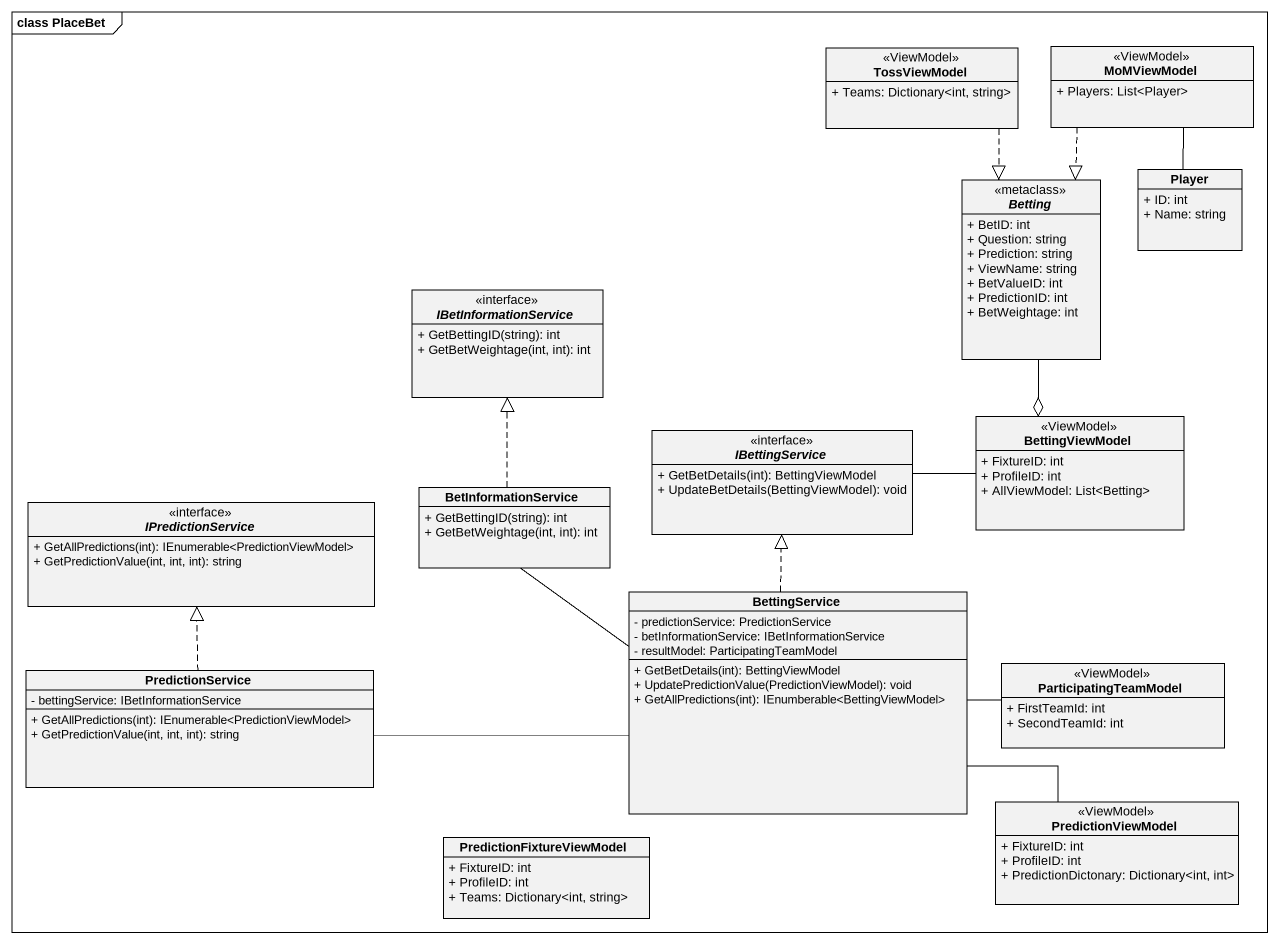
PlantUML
@startuml
mainframe class PlaceBet
hide circle
hide empty members
skinparam classAttributeIconSize 0
class TossViewModel <<ViewModel>> {
  + Teams: Dictionary<int, string>
}
class MoMViewModel <<ViewModel>> {
  + Players: List<Player>
}
interface Betting <<metaclass>> {
  + BetID: int
  + Question: string
  + Prediction: string
  + ViewName: string
  + BetValueID: int
  + PredictionID: int
  + BetWeightage: int
}
class Player {
  + ID: int
  + Name: string
}
interface IBetInformationService <<interface>> {
  + GetBettingID(string): int
  + GetBetWeightage(int, int): int
}
class BettingViewModel <<ViewModel>> {
  + FixtureID: int
  + ProfileID: int
  + AllViewModel: List<Betting>
}
interface IBettingService <<interface>> {
  + GetBetDetails(int): BettingViewModel
  + UpdateBetDetails(BettingViewModel): void
}
interface IPredictionService <<interface>> {
  + GetAllPredictions(int): IEnumerable<PredictionViewModel>
  + GetPredictionValue(int, int, int): string
}
class BetInformationService {
  + GetBettingID(string): int
  + GetBetWeightage(int, int): int
}
class BettingService {
  - predictionService: PredictionService
  - betInformationService: IBetInformationService
  - resultModel: ParticipatingTeamModel
  + GetBetDetails(int): BettingViewModel
  + UpdatePredictionValue(PredictionViewModel): void
  + GetAllPredictions(int): IEnumberable<BettingViewModel>
}
class PredictionService {
  - bettingService: IBetInformationService
  + GetAllPredictions(int): IEnumerable<PredictionViewModel>
  + GetPredictionValue(int, int, int): string
}
class ParticipatingTeamModel <<ViewModel>> {
  + FirstTeamId: int
  + SecondTeamId: int
}
class PredictionFixtureViewModel {
  + FixtureID: int
  + ProfileID: int
  + Teams: Dictionary<int, string>
}
class PredictionViewModel <<ViewModel>> {
  + FixtureID: int
  + ProfileID: int
  + PredictionDictonary: Dictionary<int, int>
}
TossViewModel ..|> Betting
MoMViewModel ..|> Betting
Betting --o BettingViewModel
Player -up- MoMViewModel
IBettingService -right- BettingViewModel
BetInformationService .up.|> IBetInformationService
BetInformationService -- BettingService
BettingService .up.|> IBettingService
BettingService -right- ParticipatingTeamModel
BettingService -right- PredictionViewModel
PredictionService .up.|> IPredictionService
PredictionService -right- BettingService
@enduml
